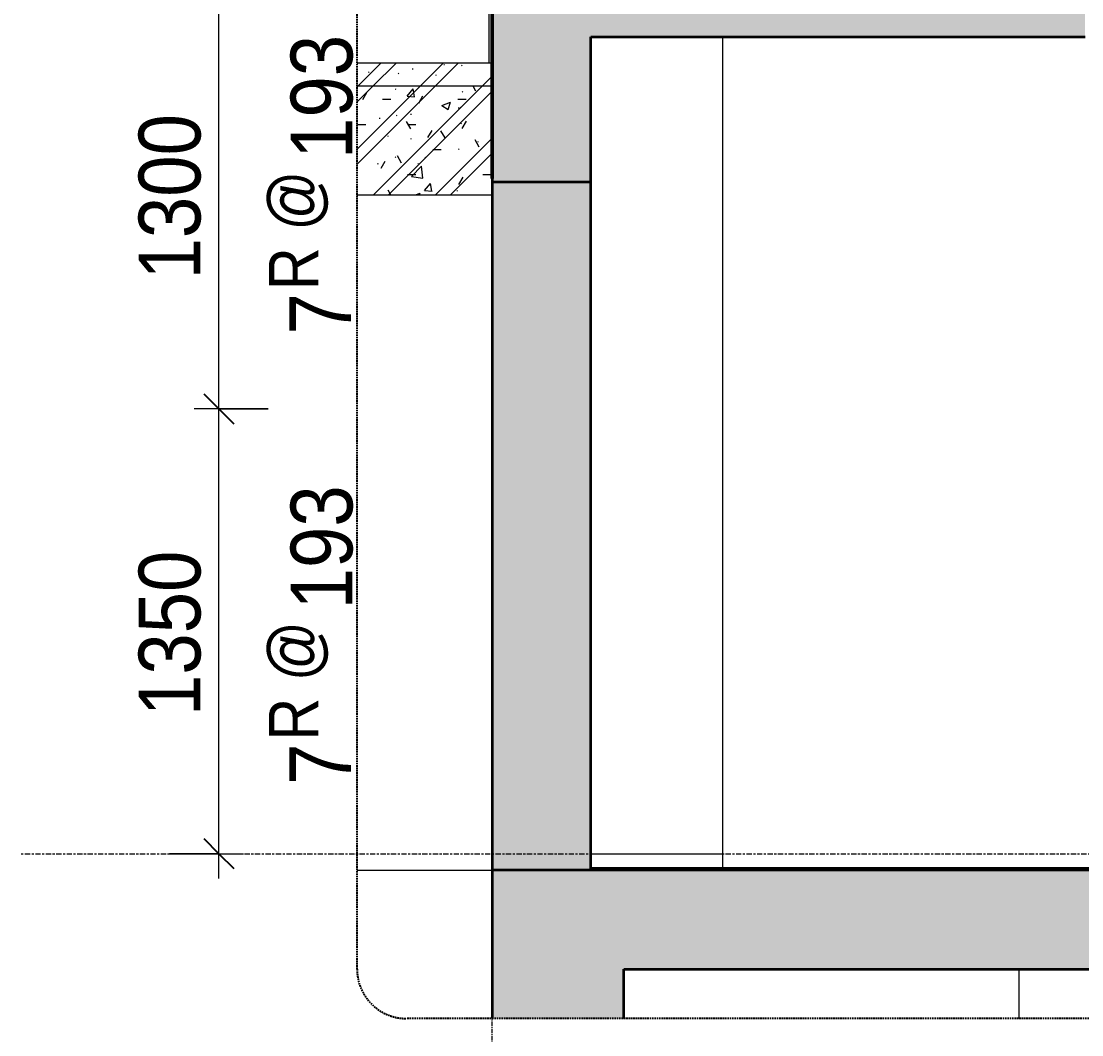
# Model space of a CAD drawing. Header units: millimetres. Extents: x -38913 to 20524, y -4975 to 129755.
# Drawn here: x 6159 to 9378, y -2549 to 527 of the extents above; entities that cross this region are included whole.
import ezdxf

# ---------------------------------------------------------------- set-up
doc = ezdxf.new("R2010")
doc.units = ezdxf.units.MM
for name, pattern in [('Centre', [31.75, 6.35, -4.7625, 15.875, -4.7625]), ('Grid Line', [22.225, 12.7, -3.175, 3.175, -3.175]), ('Hidden', [7.14375, 4.7625, -2.38125])]:
    doc.linetypes.add(name, pattern=pattern)
for name, color, linetype, lineweight in [('0-3', 10, 'Continuous', 5), ('A-ANNO-DIMS', 211, 'Continuous', 9), ('A-ANNO-DIMS-75', 211, 'Continuous', 9), ('A-DETL-GENF', 92, 'Continuous', 18), ('A-DETL-GENF-2', 254, 'Continuous', 18), ('A-DETL-GENF-3', 92, 'Hidden', 25), ('A-DETL-MEDM', 33, 'Continuous', 35), ('A-FLOR-FNSH-1', 7, 'Continuous', 35), ('A-FLOR-FNSH-2', 250, 'Continuous', 18), ('A-FLOR-LEVL-2', 51, 'Centre', 9), ('A-FLOR-MCUT', 51, 'Continuous', 18), ('A-FLOR-PATT-1', 253, 'Continuous', 18), ('A-FLOR-PATT-2', 8, 'Continuous', 18), ('A-WALL', 113, 'Continuous', 18), ('A-WALL-2', 7, 'Continuous', 35), ('A-WALL-FNSH-1', 250, 'Continuous', 18), ('A-WALL-PATT-3', 250, 'Continuous', 18), ('S-BEAM-2', 10, 'Continuous', 50), ('S-COLS-6', 250, 'Continuous', 18), ('S-FNDN-2', 250, 'Continuous', 18), ('S-GRID-1', 1, 'Grid Line', 9), ('S-STRS-IDEN-1', 31, 'Continuous', 9)]:
    doc.layers.add(name, color=color, linetype=linetype, lineweight=lineweight)
doc.styles.add('UTM Avo_1', font='', dxfattribs={"width": 0.9, "height": 187.5})
doc.styles.add('UTM Avo_2', font='', dxfattribs={"width": 0.9, "height": 150})
doc.styles.add('UTM Avo_3', font='', dxfattribs={"width": 0.9, "height": 187.5})
doc.styles.get('UTM Avo_1').set_extended_font_data('UTM Avo')
doc.styles.get('UTM Avo_2').set_extended_font_data('UTM Avo')
doc.styles.get('UTM Avo_3').set_extended_font_data('UTM Avo')
doc.dimstyles.new('1_Dim_chi_tiet_2_5_2', dxfattribs={"dimscale": 304.8, "dimtxt": 187.368928, "dimasz": 0.295276, "dimexe": 0.246063, "dimexo": 0.0625, "dimgap": 0.024606, "dimtad": 1, "dimdec": 0, "dimrnd": 5, "dimzin": 0, "dimdsep": 46, "dimtxsty": 'UTM Avo_1', "dimblk1": 'OBLIQUE', "dimblk2": 'OBLIQUE', "dimsah": 1, "dimcen": 0.09, "dimdle": 0.246063, "dimazin": 0, "dimtfac": 1, "dimtdec": 4, "dimtix": 1, "dimtmove": 0, "dimatfit": 3, "dimfxl": 0.492126, "dimfxlon": 1, "dimtvp": 1, "dimtolj": 1, "dimtzin": 0, "dimarcsym": 2})
pattern_1 = [(50, (-124080.25, 15225), (546.553, -47.817), [57.15, -628.65]), (355, (-124080.25, 15225), (-105.728, 573.17), [45.72, -502.92]), (100.451, (-124034.7, 15221), (440.828, 525.35), [48.57, -534.27]), (46.184, (-124080.25, 15377.4), (813.237, -126.128), [85.725, -942.975]), (96.636, (-124012.5, 15366.9), (712.207, 742.283), [72.855, -801.405]), (351.184, (-124080.25, 15377.4), (712.215, 742.276), [68.58, -754.38]), (21, (-124004.05, 15339.3), (454.843, -306.796), [57.15, -628.65]), (326, (-124004.05, 15339.3), (185.406, 552.564), [45.72, -502.92]), (71.451, (-123966.15, 15313.73), (640.251, 245.764), [48.57, -534.27]), (37.5, (-124080.25, 15225), (9.2664, 253.665), [5.029, -491.795, 5.029, -505.511, -504.825]), (37.5, (-124080.25, 15225), (9.2664, 253.665), [-1007.364, 5.029, -499.796]), (7.5, (-124080.25, 15225), (200.4594, 300.5414), [5.029, -286.055, 5.029, -480.365, -192.405]), (7.5, (-124080.25, 15225), (200.4594, 300.5414), [-776.478, 5.029, -187.376]), (327.5, (-124250.17, 15225), (406.7728, -17.1864), [5.029, -185.471, 5.029, -589.331, -788.67]), (327.5, (-124250.17, 15225), (406.7728, -17.1864), [-784.86, 5.029, -783.641]), (317.5, (-124326.37, 15225), (444.388, 76.28), [5.029, -242.621, 5.029, -389.687, -560.07]), (317.5, (-124326.37, 15225), (444.388, 76.28), [-642.366, 5.029, -555.041]), (45, (-124080.25, 15225), (-188.5854, 188.5854), []), (45, (-124080.25, 15510.75), (-188.5854, 188.5854), [])]
pattern_2 = [(50, (10760.67, 15225), (273.276, -23.909), [28.575, -314.325]), (355, (10760.67, 15225), (-52.8646, 286.585), [22.86, -251.46]), (100.451, (10783.44, 15223), (220.414, 262.6745), [24.285, -267.135]), (46.184, (10760.67, 15301.2), (406.619, -63.0646), [42.862, -471.487]), (96.636, (10794.55, 15295.94), (356.104, 371.141), [36.428, -400.703]), (351.184, (10760.67, 15301.2), (356.107, 371.138), [34.29, -377.19]), (21, (10798.77, 15282.15), (227.4212, -153.3982), [28.575, -314.325]), (326, (10798.77, 15282.15), (92.7027, 276.282), [22.86, -251.46]), (71.451, (10817.72, 15269.37), (320.1254, 122.8816), [24.285, -267.135]), (37.5, (10760.67, 15225), (4.6325, 126.8326), [2.515, -245.897, 2.515, -252.755, -252.412]), (37.5, (10760.67, 15225), (4.6325, 126.8326), [-503.682, 2.515, -249.898]), (7.5, (10760.67, 15225), (100.2292, 150.2711), [2.515, -143.027, 2.515, -240.182, -96.202]), (7.5, (10760.67, 15225), (100.2292, 150.2711), [-388.239, 2.515, -93.688]), (327.5, (10675.71, 15225), (203.38684, -8.5935), [2.515, -92.735, 2.515, -294.665, -394.335]), (327.5, (10675.71, 15225), (203.38684, -8.5935), [-392.43, 2.515, -391.82]), (317.5, (10637.6, 15225), (222.1944, 38.1398), [2.515, -121.31, 2.515, -194.843, -280.035]), (317.5, (10637.6, 15225), (222.1944, 38.1398), [-321.183, 2.515, -277.52]), (45, (10760.67, 15225), (-94.2927, 94.2927), []), (45, (10760.67, 15367.88), (-94.2927, 94.2927), [])]

# ---------------------------------------------------------------- blocks, each defined once
blk = doc.blocks.new('NCV_TKTC_KET CAU_rvt-6-TKCS_THANG BỘ TB4 - MẶT CẮT')
at = {"layer": 'A-FLOR-PATT-1'}
h = blk.add_hatch(dxfattribs=at)
h.set_pattern_fill('FP_7', color=256, style=0, pattern_type=2)
h.set_pattern_definition(pattern_1)
h.paths.add_polyline_path([(-127252.6, -2350), (-127252.6, -2350), (-127252.6, -2050)])
h = blk.add_hatch(dxfattribs=at)
h.set_pattern_fill('FP_7', color=256, style=0, pattern_type=2)
h.set_pattern_definition(pattern_1)
h.paths.add_polyline_path([(-127252.6, -2350), (-127252.6, -2350), (-127252.6, -2050)])
at = {"layer": 'A-WALL-PATT-3'}
blk.add_hatch(color=256, dxfattribs=at).paths.add_polyline_path([(-126952.6, -2050), (-126952.6, 40), (-127252.6, 40), (-127252.6, -2050)])
at = {"layer": 'A-WALL-2'}
for p, q in [((-127252.6, 40), (-127252.6, -2050)), ((-126952.6, -2050), (-126952.6, 40))]:
    blk.add_line(p, q, dxfattribs=at)
at = {"layer": 'S-BEAM-2'}
blk.add_line((-127252.6, 650), (-127252.6, 50), dxfattribs=at)
at = {"layer": 'S-COLS-6'}
blk.add_line((-126552.6, -2045), (-126552.6, -2000), dxfattribs=at)
at = {"layer": 'S-FNDN-2'}
for p, q in [((-127662.6, -2050), (-127252.6, -2050)), ((-125652.6, -2500), (-125652.6, -2350))]:
    blk.add_line(p, q, dxfattribs=at)
blk = doc.blocks.new('BORDER VIEW - BORDER VIEW-3762793-TKCS_THANG BỘ TB4 - MẶT CẮT')
at = {"layer": 'A-DETL-GENF-3'}
for p, q in [((-127662.6, -2350), (-127662.6, 34015.2)), ((-119840.1, -2500), (-127512.6, -2500))]:
    blk.add_line(p, q, dxfattribs=at)
blk.add_arc((-127512.6, -2350), 150, 180, 270, dxfattribs=at)
blk = doc.blocks.new('DIMBLOCK156-TKCS_THANG BỘ TB4 - MẶT CẮT')
at = {"layer": 'A-ANNO-DIMS-75', "lineweight": 25}
for p, q in [((6758.8, -650), (6713.8, -605)), ((6758.8, -650), (6803.8, -695)), ((6758.8, -2000), (6713.8, -1955)), ((6758.8, -2000), (6803.8, -2045))]:
    blk.add_line(p, q, dxfattribs=at)
at = {"layer": 'A-ANNO-DIMS-75'}
for p, q in [((6908.8, -650), (6683.8, -650)), ((6758.8, -2075), (6758.8, -650)), ((6758.8, -650), (6908.8, -650)), ((6608.8, -2000), (6833.8, -2000)), ((6758.8, -2000), (6608.8, -2000))]:
    blk.add_line(p, q, dxfattribs=at)
at = {"layer": 'A-ANNO-DIMS-75', "color": 0, "insert": (6515.3, -1581.8), "char_height": 187.5, "width": 616.236, "attachment_point": 1, "rotation": 90, "line_spacing_factor": 1.110334, "style": 'UTM Avo_1'}
blk.add_mtext('1350', dxfattribs=at)
blk = doc.blocks.new('_Oblique')
at = {"color": 0, "linetype": 'ByBlock', "lineweight": -2}
blk.add_line((-0.5, -0.5), (0.5, 0.5), dxfattribs=at)
blk = doc.blocks.new('DIMBLOCK157-TKCS_THANG BỘ TB4 - MẶT CẮT')
at = {"layer": 'A-ANNO-DIMS-75', "lineweight": 25}
for p, q in [((6758.8, 650), (6713.8, 695)), ((6758.8, 650), (6803.8, 605)), ((6758.8, -650), (6713.8, -605)), ((6758.8, -650), (6803.8, -695))]:
    blk.add_line(p, q, dxfattribs=at)
at = {"layer": 'A-ANNO-DIMS-75'}
for p, q in [((6908.8, 650), (6683.8, 650)), ((6758.8, -650), (6758.8, 650)), ((6758.8, 650), (6908.8, 650)), ((6908.8, -650), (6683.8, -650)), ((6758.8, -650), (6908.8, -650))]:
    blk.add_line(p, q, dxfattribs=at)
at = {"layer": 'A-ANNO-DIMS-75', "color": 0, "insert": (6515.3, -256.8), "char_height": 187.5, "width": 616.236, "attachment_point": 1, "rotation": 90, "line_spacing_factor": 1.110334, "style": 'UTM Avo_1'}
blk.add_mtext('1300', dxfattribs=at)
blk = doc.blocks.new('M_Stair Run Tag - Standard-143073-TKCS_THANG BỘ TB4 - MẶT CẮT')
at = {"layer": 'S-STRS-IDEN-1', "insert": (-127929, 28395.1), "char_height": 150, "width": 705.375, "attachment_point": 2, "rotation": 90, "line_spacing_factor": 1.107334, "style": 'UTM Avo_2'}
blk.add_mtext('\\pt857.25,1714.5,2571.75,3429,4286.25,5143.5,6000.75,6858,7715.25,8572.5,9429.75,10287,11144.25,12001.5,12858.75,13716,14573.25,15430.5,16287.75,17145,18002.25,18859.5,19716.75,20574,21431.25,22288.5,23145.75,24003,24860.25,25717.5,26574.75,27432;R @', dxfattribs=at)

msp = doc.modelspace()

# ---------------------------------------------------------------- hatches: boundary and pattern name
at = {"layer": 'A-DETL-GENF-2'}
h = msp.add_hatch(dxfattribs=at)
h.set_pattern_fill('FP_7', color=256, style=0, pattern_type=2)
h.set_pattern_definition([(50, (10760.67, 15225), (546.553, -47.817), [57.15, -628.65]), (355, (10760.67, 15225), (-105.728, 573.17), [45.72, -502.92]), (100.451, (10806.2, 15221), (440.828, 525.35), [48.57, -534.27]), (46.184, (10760.7, 15377.4), (813.237, -126.128), [85.725, -942.975]), (96.636, (10828.4, 15366.9), (712.207, 742.283), [72.855, -801.405]), (351.184, (10760.7, 15377.4), (712.215, 742.276), [68.58, -754.38]), (21, (10836.87, 15339.3), (454.843, -306.796), [57.15, -628.65]), (326, (10836.87, 15339.3), (185.406, 552.564), [45.72, -502.92]), (71.451, (10874.77, 15313.73), (640.251, 245.764), [48.57, -534.27]), (37.5, (10760.67, 15225), (9.2664, 253.665), [5.029, -491.795, 5.029, -505.511, -504.825]), (37.5, (10760.67, 15225), (9.2664, 253.665), [-1007.364, 5.029, -499.796]), (7.5, (10760.67, 15225), (200.4594, 300.5414), [5.029, -286.055, 5.029, -480.365, -192.405]), (7.5, (10760.67, 15225), (200.4594, 300.5414), [-776.478, 5.029, -187.376]), (327.5, (10590.74, 15225), (406.7728, -17.1864), [5.029, -185.471, 5.029, -589.331, -788.67]), (327.5, (10590.74, 15225), (406.7728, -17.1864), [-784.86, 5.029, -783.641]), (317.5, (10514.54, 15225), (444.388, 76.2803), [5.029, -242.621, 5.029, -389.687, -560.07]), (317.5, (10514.54, 15225), (444.388, 76.2803), [-642.366, 5.029, -555.041]), (45, (10760.67, 15225), (-188.5854, 188.5854), []), (45, (10760.67, 15510.75), (-188.5854, 188.5854), [])])
h.paths.add_polyline_path([(7988.4, -2500), (7988.4, -2350), (15150.8, -2350), (15150.8, -2050), (7588.4, -2050), (7588.4, -2500)])
h.paths.add_polyline_path([(7888.4, 40), (7888.4, 480), (9388.4, 480), (9388.4, 650), (7588.4, 650), (7588.4, 40)])
h.paths.add_polyline_path([(7588.4, 3300), (7888.3, 3300), (7888.3, 3900), (7588.4, 3900)])
h.paths.add_polyline_path([(12064.9, 4950), (12188.3, 4950), (12188.3, 5380), (14138.4, 5380), (14138.4, 5360), (15150.8, 5360), (15150.8, 5530), (14138.4, 5530), (14138.4, 5550), (11468.3, 5550), (11468.3, 5380), (11888.3, 5380), (11888.3, 4950)])
h.paths.add_polyline_path([(7588.4, 6700), (7888.3, 6700), (7888.3, 7300), (7588.4, 7300), (7588.4, 6878.4)])
h.paths.add_polyline_path([(12188.3, 8350), (12188.3, 8780), (14138.4, 8780), (14138.4, 8760), (15150.8, 8760), (15150.8, 8930), (14138.4, 8930), (14138.4, 8950), (11468.3, 8950), (11468.3, 8780), (11888.3, 8780), (11888.3, 8350), (12064.9, 8350)])
h.paths.add_polyline_path([(7888.3, 10100), (7888.3, 10700), (7588.4, 10700), (7588.4, 10100)])
h.paths.add_polyline_path([(12064.9, 11750), (12188.3, 11750), (12188.3, 12180), (14138.4, 12180), (14138.4, 12160), (15150.8, 12160), (15150.8, 12330), (14138.4, 12330), (14138.4, 12350), (11468.3, 12350), (11468.3, 12180), (11888.3, 12180), (11888.3, 11750)])
h.paths.add_polyline_path([(7588.4, 13500), (7888.3, 13500), (7888.3, 14100), (7588.4, 14100)])
h.paths.add_polyline_path([(12188.3, 15150), (12188.3, 15580), (14138.4, 15580), (14138.4, 15560), (15150.8, 15560), (15150.8, 15730), (14138.4, 15730), (14138.4, 15750), (11468.3, 15750), (11468.3, 15580), (11888.3, 15580), (11888.3, 15150)])
h.paths.add_polyline_path([(7888.3, 16900), (7888.3, 17500), (7588.4, 17500), (7588.4, 16900)])
h.paths.add_polyline_path([(12188.3, 18550), (12188.3, 18980), (14138.4, 18980), (14138.4, 18960), (15150.8, 18960), (15150.8, 19130), (14138.4, 19130), (14138.4, 19150), (11468.3, 19150), (11468.3, 18980), (11888.3, 18980), (11888.3, 18550)])
h.paths.add_polyline_path([(7588.4, 20300), (7888.3, 20300), (7888.3, 20900), (7588.4, 20900)])
h.paths.add_polyline_path([(12064.9, 21950), (12188.3, 21950), (12188.3, 22380), (14138.4, 22380), (14138.4, 22360), (15150.8, 22360), (15150.8, 22530), (14138.4, 22530), (14138.4, 22550), (11468.3, 22550), (11468.3, 22380), (11888.3, 22380), (11888.3, 21950)])
h.paths.add_polyline_path([(7588.4, 23700), (7888.3, 23700), (7888.3, 24300), (7588.4, 24300)])
h.paths.add_polyline_path([(11888.3, 25350), (12188.3, 25350), (12188.3, 25780), (14138.4, 25780), (14138.4, 25760), (15150.8, 25760), (15150.8, 25930), (14138.4, 25930), (14138.4, 25950), (11468.3, 25950), (11468.3, 25780), (11888.3, 25780)])
h.paths.add_polyline_path([(7588.4, 27020), (7888.3, 27020), (7888.3, 27620), (7588.4, 27620), (7588.4, 27375.8)])
h.paths.add_polyline_path([(12188.3, 28950), (12188.3, 29350), (13938.4, 29350), (13938.4, 29200), (14138.4, 29200), (14138.4, 29550), (11888.3, 29550), (11888.3, 28950), (12064.9, 28950)])
h.paths.add_polyline_path([(7588.3, 29350), (7788.4, 29350), (7788.4, 29650), (7588.3, 29650)])
h.paths.add_polyline_path([(13938.4, 32800), (14138.4, 32800), (14138.4, 33000), (14938.4, 33000), (14938.4, 33200), (7588.4, 33200), (7588.4, 32800), (7788.4, 32800), (7788.4, 33000), (13938.4, 33000)])
at = {"layer": 'A-FLOR-PATT-2'}
h = msp.add_hatch(dxfattribs=at)
h.set_pattern_fill('FP_6', color=256, style=0, pattern_type=2)
h.set_pattern_definition(pattern_2)
h.paths.add_polyline_path([(7178.4, 330), (7588.4, 330), (7588.4, 400), (7178.4, 400)])
h = msp.add_hatch(dxfattribs=at)
h.set_pattern_fill('FP_8', color=256, style=0, pattern_type=2)
h.set_pattern_definition([(0, (10760.67, 15225), (304.8, 76.2), [25.146, -203.454, 25.146, -203.454, -1219.2]), (0, (10760.67, 15225), (304.8, 76.2), [-457.2, 25.146, -432.054, 25.146, -203.454, -533.4]), (0, (10760.67, 15225), (304.8, 76.2), [-1143, 25.146, -127.254, 25.146, -355.854]), (120, (10874.97, 15263.1), (-218.39114, 225.86454), [25.146, -203.454, 25.146, -203.454, -1219.2]), (120, (10874.97, 15263.1), (-218.39114, 225.86454), [-457.2, 25.146, -432.054, 25.146, -203.454, -533.4]), (120, (10874.97, 15263.1), (-218.39114, 225.86454), [-1143, 25.146, -127.254, 25.146, -355.854]), (240, (10913.07, 15415.5), (-86.40886, -302.06454), [25.146, -203.454, 25.146, -1422.654]), (240, (10913.07, 15415.5), (-86.40886, -302.06454), [-253.746, -203.454, 25.146, -432.054, -762]), (240, (10913.07, 15415.5), (-86.40886, -302.06454), [-914.4, 25.146, -203.454, 25.146, -508.254]), (240, (10913.07, 15415.5), (-86.40886, -302.06454), [-1168.146, -127.254, 25.146, -355.854])])
h.paths.add_polyline_path([(7561.1, 0), (7588.4, 0), (7588.4, 330), (7178.4, 330), (7178.4, 0)])
h = msp.add_hatch(dxfattribs=at)
h.set_pattern_fill('FP_6', color=256, style=0, pattern_type=2)
h.set_pattern_definition(pattern_2)
h.paths.add_polyline_path([(7561.1, 0), (7588.4, 0), (7588.4, 330), (7178.4, 330), (7178.4, 0)])
h = msp.add_hatch(dxfattribs=at)
h.set_pattern_fill('FP_6', color=256, style=0, pattern_type=2)
h.set_pattern_definition(pattern_2)
h.paths.add_polyline_path([(8504.5, -2050), (12588.5, -2050), (12588.5, -2045), (7888.4, -2045), (7888.4, -2050), (7988.4, -2050)])

# ---------------------------------------------------------------- linework, layer by layer
at = {"layer": 'A-DETL-MEDM'}
for p, q in [((7588.4, 650), (7588.4, 40)), ((7888.4, 40), (7888.4, 480)), ((7888.4, 480), (9388.4, 480)), ((7588.4, 40), (7888.4, 40)), ((15150.8, -2050), (7588.4, -2050)), ((7588.4, -2050), (7588.4, -2500)), ((7988.4, -2500), (7988.4, -2350)), ((7988.4, -2350), (15150.8, -2350))]:
    msp.add_line(p, q, dxfattribs=at)
at = {"layer": 'A-FLOR-FNSH-1'}
for p, q in [((12588.5, -2045), (7888.4, -2045)), ((7888.4, -2045), (7888.4, -2050))]:
    msp.add_line(p, q, dxfattribs=at)
at = {"layer": 'A-FLOR-FNSH-2'}
for p, q in [((7588.4, 400), (7178.4, 400)), ((7588.4, 0), (7588.4, 40)), ((7178.4, 0), (7588.4, 0))]:
    msp.add_line(p, q, dxfattribs=at)
at = {"layer": 'A-FLOR-LEVL-2'}
msp.add_line((6158.8, -2000), (16513.9, -2000), dxfattribs=at)
at = {"layer": 'A-FLOR-MCUT'}
msp.add_line((7588.4, 330), (7178.4, 330), dxfattribs=at)
at = {"layer": 'A-WALL'}
for p, q in [((8288.4, -2000), (8288.4, 480)), ((7898.4, -2000), (8288.4, -2000))]:
    msp.add_line(p, q, dxfattribs=at)
at = {"layer": 'A-WALL-FNSH-1'}
msp.add_line((7578.4, 700), (7578.4, 400), dxfattribs=at)
at = {"layer": 'S-GRID-1'}
for p, q in [((7588.4, -2425), (7588.4, 32410.9)), ((7588.4, -4300), (7588.4, -2425))]:
    msp.add_line(p, q, dxfattribs=at)

# ---------------------------------------------------------------- block references
at = {"layer": '0-3'}
msp.add_blockref('NCV_TKTC_KET CAU_rvt-6-TKCS_THANG BỘ TB4 - MẶT CẮT', (134840.9, 0), dxfattribs=at)
at = {"layer": 'A-DETL-GENF'}
msp.add_blockref('BORDER VIEW - BORDER VIEW-3762793-TKCS_THANG BỘ TB4 - MẶT CẮT', (134840.9, 0), dxfattribs=at)
at = {"layer": 'S-STRS-IDEN-1'}
for p in [(134839.7, -28502.7), (134839.7, -29870)]:
    msp.add_blockref('M_Stair Run Tag - Standard-143073-TKCS_THANG BỘ TB4 - MẶT CẮT', p, dxfattribs=at)

# ---------------------------------------------------------------- texts
at = {"layer": 'S-STRS-IDEN-1', "char_height": 187.5, "rotation": 90, "line_spacing_factor": 1.107334, "style": 'UTM Avo_3'}
for s, insert, width, attachment_point in [('\\pt857.25,1714.5,2571.75,3429,4286.25,5143.5,6000.75,6858,7715.25,8572.5,9429.75,10287,11144.25,12001.5,12858.75,13716,14573.25,15430.5,16287.75,17145,18002.25,18859.5,19716.75,20574,21431.25,22288.5,23145.75,24003,24860.25,25717.5,26574.75,27432;193', (7071.8, 109.1), 379.35, 4), ('\\pt857.25,1714.5,2571.75,3429,4286.25,5143.5,6000.75,6858,7715.25,8572.5,9429.75,10287,11144.25,12001.5,12858.75,13716,14573.25,15430.5,16287.75,17145,18002.25,18859.5,19716.75,20574,21431.25,22288.5,23145.75,24003,24860.25,25717.5,26574.75,27432;7', (7066, -298.3), 124.875, 6), ('\\pt857.25,1714.5,2571.75,3429,4286.25,5143.5,6000.75,6858,7715.25,8572.5,9429.75,10287,11144.25,12001.5,12858.75,13716,14573.25,15430.5,16287.75,17145,18002.25,18859.5,19716.75,20574,21431.25,22288.5,23145.75,24003,24860.25,25717.5,26574.75,27432;193', (7071.8, -1258.2), 379.35, 4), ('\\pt857.25,1714.5,2571.75,3429,4286.25,5143.5,6000.75,6858,7715.25,8572.5,9429.75,10287,11144.25,12001.5,12858.75,13716,14573.25,15430.5,16287.75,17145,18002.25,18859.5,19716.75,20574,21431.25,22288.5,23145.75,24003,24860.25,25717.5,26574.75,27432;7', (7066, -1665.6), 124.875, 6)]:
    msp.add_mtext(s, dxfattribs=dict(at, insert=insert, width=width, attachment_point=attachment_point))

# ---------------------------------------------------------------- dimensions: what is measured, and where the dimension line sits
at = {"layer": 'A-ANNO-DIMS'}
for base, p1, p2, override, picture, middle in [((6758.8, 650), (6908.8, -650), (6908.8, 650), {"dimpost": '<>', "dimfxl": 1300}, 'DIMBLOCK157-TKCS_THANG BỘ TB4 - MẶT CẮT', (6654.3, 0)), ((6758.8, -650), (6608.8, -2000), (6908.8, -650), {"dimpost": '<>', "dimfxl": 1382.931669}, 'DIMBLOCK156-TKCS_THANG BỘ TB4 - MẶT CẮT', (6654.3, -1325))]:
    dim = msp.add_linear_dim(base=base, p1=p1, p2=p2, angle=90, dimstyle='1_Dim_chi_tiet_2_5_2', override=override, dxfattribs=at)
    dim.commit()
    dim.dimension.update_dxf_attribs({"geometry": picture, "text_midpoint": middle})

doc.saveas('drawing.dxf')
